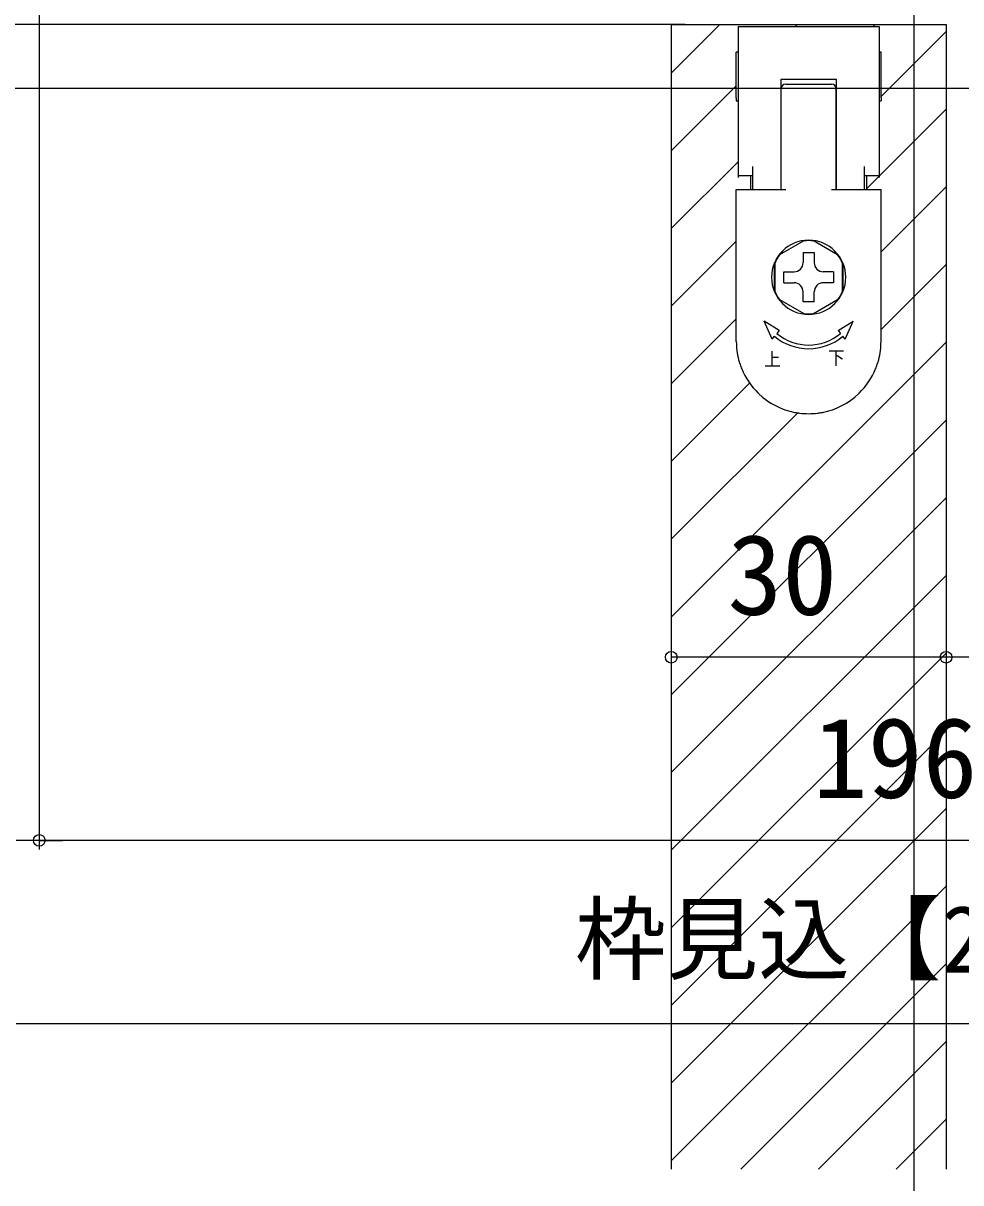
# Model space of a CAD drawing. Units: millimetres, scale not verified. Extents: x -525 to 525, y -783 to 779.
# Drawn here: x -423.8 to -321.5, y 322.5 to 449.2 of the extents above; entities that cross this region are included whole.
import ezdxf
from ezdxf.enums import TextEntityAlignment as Align

# ---------------------------------------------------------------- set-up
doc = ezdxf.new("R2010")
doc.units = ezdxf.units.MM
doc.header["$LTSCALE"] = 4
for name, color, linetype in [('0-4_YKK_12', 2, 'Continuous'), ('0-5_YKK_13', 4, 'Continuous'), ('0-7_YKK_D', 6, 'Continuous')]:
    doc.layers.add(name, color=color, linetype=linetype)
doc.styles.add('ＭＳ ゴシック', font='')
doc.styles.get('ＭＳ ゴシック').set_extended_font_data('MS Gothic')

msp = doc.modelspace()

# ---------------------------------------------------------------- linework, layer by layer
at = {"layer": '0-4_YKK_12'}
for p, q in [((-326.565, 132.979), (-326.565, 563.473)), ((-353.065, 449.048), (-323.065, 449.048)), ((-353.065, 449.048), (-353.065, 324.049)), ((-353.065, 443.74), (-347.758, 449.048)), ((-339.473, 448.848), (-339.273, 449.048)), ((-330.987, 448.848), (-330.788, 449.048)), ((-323.065, 449.048), (-323.065, 324.049)), ((-330.165, 441.184), (-323.065, 448.284)), ((-353.065, 435.255), (-345.965, 442.355)), ((-331.74, 431.124), (-323.065, 439.799)), ((-353.065, 426.77), (-345.765, 434.07)), ((-330.165, 424.214), (-323.065, 431.314)), ((-353.065, 418.284), (-345.965, 425.384)), ((-330.165, 415.729), (-323.065, 422.829)), ((-353.065, 409.799), (-345.965, 416.899)), ((-353.065, 384.343), (-323.065, 414.343)), ((-353.065, 401.314), (-344.506, 409.873)), ((-353.065, 392.829), (-339.256, 406.638)), ((-353.065, 375.858), (-323.065, 405.858)), ((-353.065, 367.373), (-323.065, 397.373)), ((-353.065, 358.887), (-323.065, 388.887)), ((-353.065, 350.402), (-323.065, 380.402)), ((-353.065, 341.917), (-323.065, 371.917)), ((-353.065, 333.432), (-323.065, 363.432)), ((-353.065, 324.946), (-323.065, 354.946)), ((-345.477, 324.049), (-323.065, 346.461)), ((-336.992, 324.049), (-323.065, 337.976)), ((-328.507, 324.049), (-323.065, 329.49))]:
    msp.add_line(p, q, dxfattribs=at)
at = {"layer": '0-5_YKK_13'}
for p, q in [((-345.765, 448.848), (-330.365, 448.848)), ((-345.765, 448.848), (-345.765, 432.348)), ((-330.365, 448.848), (-330.365, 432.348)), ((-345.765, 446.048), (-345.965, 446.048)), ((-330.165, 442.655), (-330.165, 445.548)), ((-345.965, 442.209), (-345.965, 442.655)), ((-345.965, 441.036), (-345.965, 442.209)), ((-341.115, 443.048), (-341.115, 431.048)), ((-335.015, 443.048), (-341.115, 443.048)), ((-341.065, 441.548), (-341.065, 442.048)), ((-340.565, 442.548), (-335.565, 442.548)), ((-335.065, 441.548), (-335.065, 442.048)), ((-335.015, 431.048), (-335.015, 443.048)), ((-345.965, 441.036), (-345.965, 440.769)), ((-345.965, 440.769), (-345.965, 440.736)), ((-341.065, 441.048), (-341.065, 441.548)), ((-341.065, 440.769), (-341.065, 441.036)), ((-341.065, 440.736), (-341.065, 440.769)), ((-335.065, 441.036), (-335.065, 441.045)), ((-330.165, 441.036), (-330.165, 440.769)), ((-330.165, 440.769), (-330.165, 440.736)), ((-345.965, 440.736), (-345.765, 440.736)), ((-341.115, 440.736), (-341.065, 440.736)), ((-341.065, 439.751), (-341.065, 440.736)), ((-335.065, 439.751), (-335.065, 440.736)), ((-335.065, 440.736), (-335.015, 440.736)), ((-330.365, 440.736), (-330.165, 440.736)), ((-335.065, 437.506), (-335.065, 439.036)), ((-341.065, 437.048), (-341.065, 437.506)), ((-341.065, 437.013), (-341.065, 437.048)), ((-341.065, 433.548), (-341.065, 435.548)), ((-335.065, 433.548), (-335.065, 435.548)), ((-344.165, 431.048), (-344.165, 433.548)), ((-341.065, 432.464), (-341.065, 433.548)), ((-335.065, 432.464), (-335.065, 433.548)), ((-331.965, 431.048), (-331.965, 433.548)), ((-345.765, 432.548), (-344.165, 432.548)), ((-344.39, 431.048), (-344.39, 432.548)), ((-341.065, 432.048), (-341.065, 432.464)), ((-335.065, 432.048), (-335.065, 432.464)), ((-335.065, 431.548), (-335.065, 432.048)), ((-331.965, 432.548), (-330.365, 432.548)), ((-331.74, 432.548), (-331.74, 431.048)), ((-345.965, 431.048), (-344.165, 431.048)), ((-345.965, 426.748), (-345.965, 431.048)), ((-341.065, 431.048), (-340.565, 431.048)), ((-335.565, 431.048), (-335.065, 431.048)), ((-335.065, 431.048), (-335.065, 431.548)), ((-335.065, 431.048), (-335.015, 431.048)), ((-330.165, 426.748), (-330.165, 431.048)), ((-345.965, 425.748), (-345.965, 426.748)), ((-345.965, 424.873), (-345.965, 425.748)), ((-330.165, 425.748), (-330.165, 426.748)), ((-330.165, 424.873), (-330.165, 425.748)), ((-345.965, 424.409), (-345.965, 424.873)), ((-345.965, 424.248), (-345.965, 424.409)), ((-338.599, 425.412), (-341.232, 423.892)), ((-334.899, 423.892), (-337.532, 425.412)), ((-338.665, 424.148), (-337.465, 424.148)), ((-338.665, 424.148), (-338.665, 423.048)), ((-337.465, 424.148), (-337.465, 423.048)), ((-330.165, 421.748), (-330.165, 423.748)), ((-345.965, 421.248), (-345.965, 421.748)), ((-341.815, 422.977), (-341.815, 419.918)), ((-341.765, 422.968), (-341.765, 419.928)), ((-340.765, 420.848), (-340.765, 422.048)), ((-340.765, 422.048), (-339.665, 422.048)), ((-335.365, 422.048), (-336.465, 422.048)), ((-335.365, 422.048), (-335.365, 420.848)), ((-334.365, 419.928), (-334.365, 422.968)), ((-334.315, 419.918), (-334.315, 422.977)), ((-330.165, 421.248), (-330.165, 421.748)), ((-345.965, 420.248), (-345.965, 420.622)), ((-340.765, 420.848), (-339.665, 420.848)), ((-335.365, 420.848), (-336.465, 420.848)), ((-330.165, 420.248), (-330.165, 420.622)), ((-345.965, 420.191), (-345.965, 420.248)), ((-345.965, 419.912), (-345.965, 420.191)), ((-345.965, 419.891), (-345.965, 419.912)), ((-345.965, 419.748), (-345.965, 419.891)), ((-345.965, 419.248), (-345.965, 419.748)), ((-345.965, 418.748), (-345.965, 419.248)), ((-338.665, 418.748), (-338.665, 419.848)), ((-337.465, 418.748), (-337.465, 419.848)), ((-330.165, 420.191), (-330.165, 420.248)), ((-330.165, 419.912), (-330.165, 420.191)), ((-330.165, 419.891), (-330.165, 419.912)), ((-330.165, 419.748), (-330.165, 419.891)), ((-330.165, 419.248), (-330.165, 419.748)), ((-330.165, 418.748), (-330.165, 419.248)), ((-345.965, 414.448), (-345.965, 418.748)), ((-341.232, 419.003), (-338.599, 417.484)), ((-337.465, 418.748), (-338.665, 418.748)), ((-337.532, 417.484), (-334.899, 419.003)), ((-330.165, 414.448), (-330.165, 418.748)), ((-342.051, 414.698), (-342.915, 416.648)), ((-341.279, 415.618), (-342.915, 416.648)), ((-341.279, 415.618), (-341.537, 415.311)), ((-334.852, 415.618), (-333.216, 416.648)), ((-334.852, 415.618), (-334.594, 415.311)), ((-334.08, 414.698), (-333.216, 416.648)), ((-342.051, 414.698), (-341.794, 415.005)), ((-334.08, 414.698), (-334.337, 415.005))]:
    msp.add_line(p, q, dxfattribs=at)
for points in [[(-345.965, 442.655), (-345.965, 445.548), (-345.965, 446.048)], [(-330.165, 445.548), (-330.165, 446.048), (-330.365, 446.048)], [(-330.165, 441.036), (-330.165, 442.209), (-330.165, 442.655)], [(-341.065, 441.036), (-341.065, 441.045), (-341.065, 441.048)], [(-335.065, 441.045), (-335.065, 441.048), (-335.065, 441.548)], [(-335.065, 440.736), (-335.065, 440.769), (-335.065, 441.036)], [(-341.065, 439.251), (-341.065, 439.608), (-341.065, 439.751)], [(-335.065, 439.036), (-335.065, 439.251), (-335.065, 439.608), (-335.065, 439.751)], [(-341.065, 437.506), (-341.065, 439.036), (-341.065, 439.251)], [(-341.065, 435.548), (-341.065, 437.006), (-341.065, 437.013)], [(-335.065, 437.013), (-335.065, 437.048), (-335.065, 437.506)], [(-335.065, 435.548), (-335.065, 437.006), (-335.065, 437.013)], [(-341.065, 431.048), (-341.065, 431.548), (-341.065, 432.048)], [(-344.165, 431.048), (-341.115, 431.048), (-341.065, 431.048)], [(-335.015, 431.048), (-331.965, 431.048), (-330.165, 431.048)], [(-330.165, 423.748), (-330.165, 424.248), (-330.165, 424.409), (-330.165, 424.873)], [(-345.965, 421.748), (-345.965, 423.748), (-345.965, 424.248)], [(-345.965, 420.622), (-345.965, 421.086), (-345.965, 421.248)], [(-330.165, 420.622), (-330.165, 421.086), (-330.165, 421.248)]]:
    msp.add_lwpolyline(points, dxfattribs=at)
for centre, radius, start, end in [((-340.565, 442.048), 0.5, 90, 180), ((-335.565, 442.048), 0.5, 0, 90), ((-338.065, 421.448), 4.05, 0, 180), ((-338.065, 421.448), 4, 82.33165, 97.66835), ((-338.065, 421.448), 4.05, 136.2623, 157.80839), ((-338.065, 421.448), 4, 142.33165, 157.66835), ((-339.665, 423.048), 1, 270, 0), ((-336.465, 423.048), 1, 180, 270), ((-338.065, 421.448), 4, 22.33165, 37.82349), ((-338.065, 421.448), 4.05, 180, 0), ((-339.665, 419.848), 1, 0, 90), ((-336.465, 419.848), 1, 90, 180), ((-338.065, 421.448), 4, 202.33165, 217.82349), ((-338.065, 421.448), 4, 322.17651, 337.66835), ((-338.065, 421.448), 4, 262.17651, 277.82349), ((-338.065, 414.448), 7.9, 180, 194.66485), ((-338.065, 419.448), 5.8, 230, 310), ((-338.065, 419.448), 5.4, 230, 310), ((-338.065, 414.448), 7.9, 345.33515, 0), ((-338.065, 414.448), 7.9, 194.66485, 198.44872), ((-338.065, 414.448), 7.9, 198.44872, 202.318), ((-338.065, 414.448), 7.9, 337.682, 341.55128), ((-338.065, 414.448), 7.9, 341.55128, 345.33515), ((-338.065, 414.448), 7.9, 202.318, 225.86911), ((-338.065, 414.448), 7.9, 314.13089, 337.682), ((-338.065, 414.448), 7.9, 225.86911, 226.18003), ((-338.065, 414.448), 7.9, 226.18003, 259.0546), ((-338.065, 414.448), 7.9, 280.9454, 313.81997), ((-338.065, 414.448), 7.9, 313.81997, 314.13089), ((-338.065, 414.448), 7.9, 259.0546, 262.72786), ((-338.065, 414.448), 7.9, 262.72786, 270), ((-338.065, 414.448), 7.9, 270, 277.27214), ((-338.065, 414.448), 7.9, 277.27214, 280.9454)]:
    msp.add_arc(centre, radius, start, end, dxfattribs=at)
at = {"layer": '0-7_YKK_D'}
for p, q in [((-422.065, 470.048), (-422.065, 358.948)), ((-352.565, 449.048), (-489.065, 449.048)), ((-351.565, 449.048), (-489.065, 449.048)), ((-351.565, 449.048), (-469.065, 449.048)), ((-316.965, 442.048), (-469.065, 442.048)), ((-422.065, 417.33), (-422.065, 358.948)), ((-353.065, 392.201), (-353.065, 378.948)), ((-323.065, 392.201), (-323.065, 378.948)), ((-323.065, 392.201), (-323.065, 378.948)), ((-323.065, 379.948), (-353.065, 379.948)), ((-315.065, 379.948), (-323.065, 379.948)), ((-422.065, 359.948), (-424.565, 359.948)), ((-422.065, 359.948), (-419.515, 359.948)), ((-226.065, 359.948), (-422.065, 359.948)), ((-424.565, 339.948), (-223.565, 339.948))]:
    msp.add_line(p, q, dxfattribs=at)
for centre in [(-353.065, 379.948), (-323.065, 379.948), (-323.065, 379.948), (-422.065, 359.948), (-422.065, 359.948)]:
    msp.add_circle(centre, 0.637, dxfattribs=at)

# ---------------------------------------------------------------- texts
at = {"layer": '0-5_YKK_13', "style": 'ＭＳ ゴシック', "width": 0.9}
for s, p in [('上', (-342.918, 411.305)), ('下', (-335.939, 411.488))]:
    msp.add_text(s, height=1.466, dxfattribs=at).set_placement(p, align=Align.BOTTOM_LEFT)
at = {"layer": '0-7_YKK_D', "style": 'ＭＳ ゴシック'}
for s, height, p in [('30', 8.798, (-346.929, 381.948)), ('196', 8.798, (-337.6, 361.948)), ('枠見込【201】', 7.331, (-363.582, 343.311))]:
    msp.add_text(s, height=height, dxfattribs=at).set_placement(p, align=Align.BOTTOM_LEFT)

doc.saveas('drawing.dxf')
